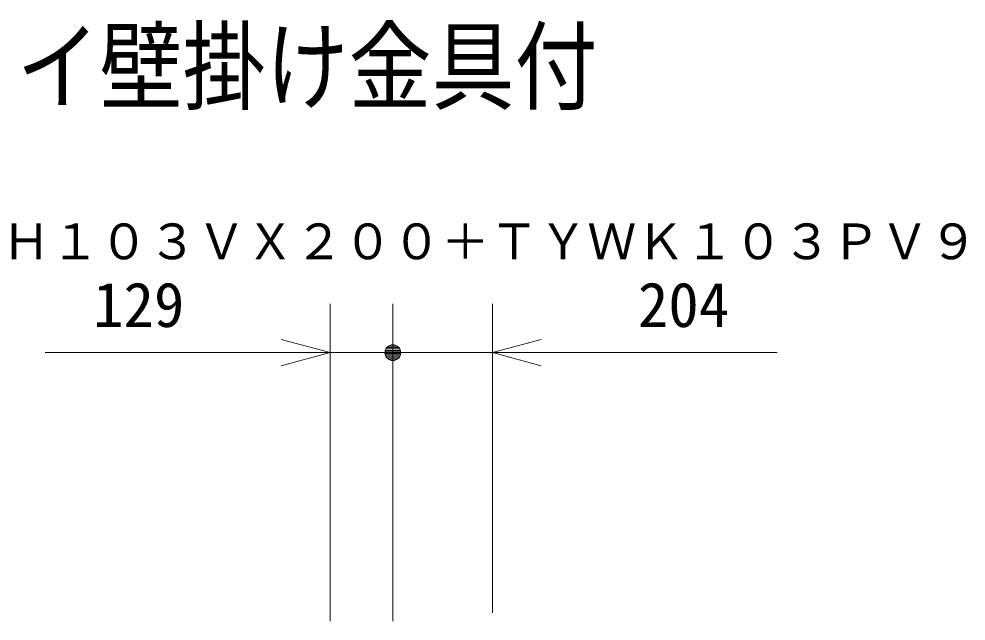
# Model space of a CAD drawing. Units: millimetres, scale not verified. Extents: x -63 to 62, y -56 to 57.
# Drawn here: x 15.59 to 54.4, y 32.12 to 56.8 of the extents above; entities that cross this region are included whole.
import ezdxf
from ezdxf.enums import TextEntityAlignment as Align

# ---------------------------------------------------------------- set-up
doc = ezdxf.new("R2010")
doc.units = ezdxf.units.MM
doc.header["$LTSCALE"] = 0.125
doc.layers.add('0-0_0', color=7, linetype='Continuous', lineweight=9)
doc.layers.add('0-6_SUNPO', color=3, linetype='Continuous', lineweight=18)
doc.layers.add('0-2_MOJI1', color=7, linetype='Continuous')
doc.layers.add('0-3_TOUROKU', color=7, linetype='Continuous')
doc.styles.add('ＭＳ ゴシック', font='')
doc.styles.get('ＭＳ ゴシック').set_extended_font_data('MS Gothic')

# ---------------------------------------------------------------- blocks, each defined once
blk = doc.blocks.new('_OPEN30')
at = {"layer": '0-0_0'}
blk.add_line((0, 0), (-1, 0), dxfattribs=at)
blk.add_lwpolyline([(-1, 0.26795), (0, 0), (-1, -0.26795)], dxfattribs=at)

msp = doc.modelspace()

# ---------------------------------------------------------------- linework, layer by layer
at = {"layer": '0-6_SUNPO'}
for p, q in [((28.3388, 32.1198), (28.3388, 45.1198)), ((30.9148, 37.1198), (30.9148, 45.1198)), ((30.9148, 32.1198), (30.9148, 45.1198)), ((34.9968, 37.1198), (34.9968, 45.1198)), ((26.3388, 43.1198), (16.6721, 43.1198)), ((28.9148, 43.1198), (26.9148, 43.1198)), ((30.9148, 43.1198), (28.3388, 43.1198)), ((30.592, 43.0918), (31.2376, 43.0918)), ((30.5923, 43.1518), (31.2372, 43.1518)), ((30.6041, 43.2118), (31.2254, 43.2118)), ((30.6287, 43.2718), (31.2009, 43.2718)), ((30.6698, 43.3318), (31.1597, 43.3318)), ((30.7388, 43.3918), (31.0907, 43.3918)), ((30.9148, 43.1198), (34.9968, 43.1198)), ((34.9968, 32.4559), (34.9968, 43.2589)), ((36.9968, 43.1198), (46.6635, 43.1198)), ((30.6029, 43.0318), (31.2266, 43.0318)), ((30.6265, 42.9718), (31.203, 42.9718)), ((30.6663, 42.9118), (31.1632, 42.9118)), ((30.7326, 42.8518), (31.0969, 42.8518))]:
    msp.add_line(p, q, dxfattribs=at)
msp.add_circle((30.9148, 43.1198), 0.324, dxfattribs=at)

# ---------------------------------------------------------------- block references
at = {"layer": '0-6_SUNPO', "xscale": 2, "yscale": 2}
msp.add_blockref('_OPEN30', (28.3388, 43.1198), dxfattribs=at)
at = {"layer": '0-6_SUNPO', "xscale": 2, "yscale": 2, "rotation": 180}
msp.add_blockref('_OPEN30', (34.9968, 43.1198), dxfattribs=at)

# ---------------------------------------------------------------- texts
at = {"layer": '0-2_MOJI1', "style": 'ＭＳ ゴシック', "width": 0.85}
msp.add_text('ハイビジョンプラズマディスプレイ壁掛け金具付', height=2.933, dxfattribs=at).set_placement((-35.5089, 52.5079), align=Align.BOTTOM_LEFT)
at = {"layer": '0-3_TOUROKU', "style": 'ＭＳ ゴシック'}
msp.add_text('ＴＨ１０３ＶＸ２００＋ＴＹＷＫ１０３ＰＶ９', height=1.466, dxfattribs=at).set_placement((12.8911, 46.5079), align=Align.BOTTOM_LEFT)
at = {"layer": '0-6_SUNPO', "color": 7, "style": 'ＭＳ ゴシック'}
for s, p in [('129', (18.6304, 43.6198)), ('204', (40.9552, 43.6198))]:
    msp.add_text(s, height=1.833, dxfattribs=at).set_placement(p, align=Align.BOTTOM_LEFT)

doc.saveas('drawing.dxf')
